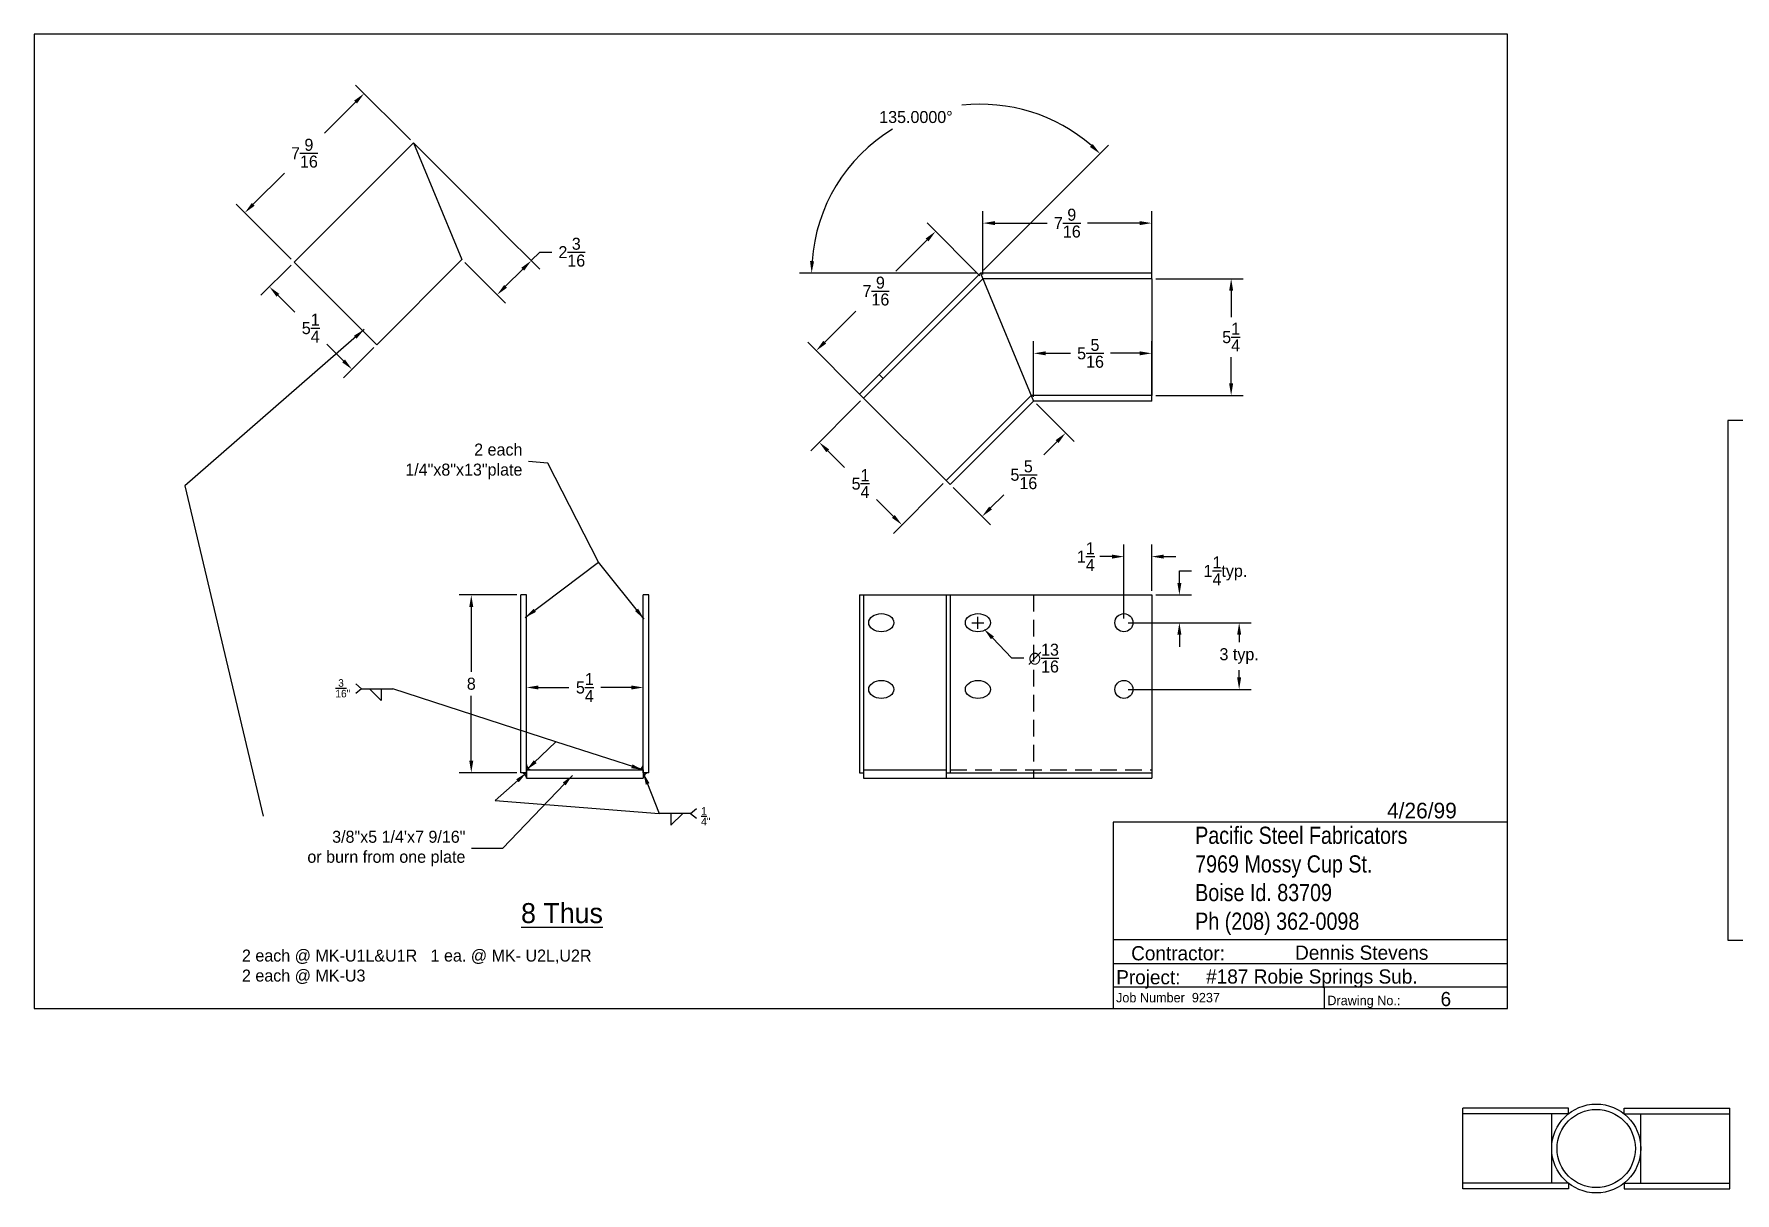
# Model space of a CAD drawing. Extents: x 252 to 458, y -85 to 309.
# Drawn here: x 255.3 to 331.8, y -13.6 to 38.6 of the extents above; entities that cross this region are included whole.
import ezdxf

# ---------------------------------------------------------------- set-up
doc = ezdxf.new("R2010")
doc.units = 0
doc.header["$MEASUREMENT"] = 0
doc.linetypes.add('HIDDEN', pattern=[0.375, 0.25, -0.125])
doc.layers.get('0').update_dxf_attribs({"linetype": 'CONTINUOUS'})
doc.layers.get('DEFPOINTS').update_dxf_attribs({"linetype": 'CONTINUOUS'})
doc.dimstyles.get("Standard").update_dxf_attribs({"dimscale": 12, "dimtxt": 0.18, "dimasz": 0.18, "dimexe": 0.18, "dimexo": 0.0625, "dimgap": 0.09, "dimtad": 0, "dimtih": 1, "dimtoh": 1, "dimdec": 4, "dimzin": 0, "dimdsep": 46, "dimlunit": 5, "dimtxsty": 'Standard', "dimcen": 0.09, "dimadec": 0, "dimazin": 0, "dimtfac": 1, "dimtdec": 4, "dimtofl": 0, "dimtmove": 0, "dimatfit": 3, "dimfxl": 1, "dimtolj": 1, "dimtzin": 0, "dimarcsym": 0})

# ---------------------------------------------------------------- blocks, each defined once
blk = doc.blocks.new('*D26')
at = {"color": 0, "lineweight": -2}
for p, q in [((277.477, 5.659), (277.477, 9.722)), ((278.017, 9.182), (279.382, 9.182)), ((282.187, 9.182), (280.822, 9.182)), ((282.727, 5.659), (282.727, 9.722))]:
    blk.add_line(p, q, dxfattribs=at)
at = {"color": 0}
for points in [[(278.017, 9.272), (278.017, 9.092), (277.477, 9.182)], [(282.187, 9.272), (282.187, 9.092), (282.727, 9.182)]]:
    blk.add_solid(points, dxfattribs=at)
at = {"layer": 'DEFPOINTS', "color": 0}
for p in [(282.727, 9.182), (277.477, 5.472), (282.727, 5.472)]:
    blk.add_point(p, dxfattribs=at)
at = {"color": 0, "insert": (280.102, 9.182), "char_height": 0.54, "attachment_point": 5}
blk.add_mtext('\\A1;5{\\H1.000000x;\\S1/4;}', dxfattribs=at)
blk = doc.blocks.new('FILLET_WELD_RIGHT')
for p, q in [((20, 0), (0, 0)), ((7.5, -7.5), (15, 0)), ((7.5, 0), (7.5, -7.5)), ((20, 0), (23.75, 3.125)), ((20, 0), (23.75, -3.125))]:
    blk.add_line(p, q)
blk = doc.blocks.new('*D27')
at = {"color": 0, "lineweight": -2}
for p, q in [((277.039, 13.347), (274.456, 13.347)), ((274.996, 12.807), (274.996, 9.887)), ((274.996, 5.887), (274.996, 8.807)), ((277.039, 5.347), (274.456, 5.347))]:
    blk.add_line(p, q, dxfattribs=at)
at = {"color": 0}
for points in [[(274.906, 12.807), (275.086, 12.807), (274.996, 13.347)], [(274.906, 5.887), (275.086, 5.887), (274.996, 5.347)]]:
    blk.add_solid(points, dxfattribs=at)
at = {"layer": 'DEFPOINTS', "color": 0}
for p in [(277.227, 13.347), (274.996, 5.347), (277.227, 5.347)]:
    blk.add_point(p, dxfattribs=at)
at = {"color": 0, "insert": (274.996, 9.347), "char_height": 0.54, "attachment_point": 5}
blk.add_mtext('\\A1;8', dxfattribs=at)
blk = doc.blocks.new('*D28')
at = {"color": 0, "lineweight": -2}
for p, q in [((297.77, 11.827), (297.77, 12.367)), ((297.5, 12.097), (298.04, 12.097)), ((299.291, 10.504), (298.424, 11.412)), ((299.831, 10.504), (299.291, 10.504))]:
    blk.add_line(p, q, dxfattribs=at)
at = {"color": 0}
blk.add_solid([(298.489, 11.474), (298.359, 11.35), (298.051, 11.803)], dxfattribs=at)
at = {"layer": 'DEFPOINTS', "color": 0}
for p in [(297.49, 12.39), (298.051, 11.803)]:
    blk.add_point(p, dxfattribs=at)
at = {"color": 0, "insert": (300.731, 10.504), "char_height": 0.54, "attachment_point": 5}
blk.add_mtext('\\A1;∅{\\H1.000000x;\\S13/16;}', dxfattribs=at)
blk = doc.blocks.new('*D29')
at = {"color": 0, "lineweight": -2}
for p, q in [((297.864, 27.698), (295.486, 30.076)), ((295.486, 29.312), (294.086, 27.911)), ((290.885, 24.711), (292.286, 26.111)), ((292.499, 22.333), (290.121, 24.711))]:
    blk.add_line(p, q, dxfattribs=at)
at = {"color": 0}
for points in [[(295.423, 29.376), (295.55, 29.248), (295.868, 29.694)], [(290.821, 24.774), (290.949, 24.647), (290.503, 24.329)]]:
    blk.add_solid(points, dxfattribs=at)
at = {"layer": 'DEFPOINTS', "color": 0}
for p in [(297.996, 27.566), (290.503, 24.329), (292.631, 22.201)]:
    blk.add_point(p, dxfattribs=at)
at = {"color": 0, "insert": (293.186, 27.011), "char_height": 0.54, "attachment_point": 5}
blk.add_mtext('\\A1;7{\\H1.000000x;\\S9/16;}', dxfattribs=at)
blk = doc.blocks.new('*D30')
at = {"color": 0, "lineweight": -2}
for p, q in [((297.996, 27.753), (297.996, 30.607)), ((305.583, 27.753), (305.583, 30.607)), ((298.536, 30.067), (300.89, 30.067)), ((305.043, 30.067), (302.69, 30.067))]:
    blk.add_line(p, q, dxfattribs=at)
at = {"color": 0}
for points in [[(298.536, 30.157), (298.536, 29.977), (297.996, 30.067)], [(305.043, 30.157), (305.043, 29.977), (305.583, 30.067)]]:
    blk.add_solid(points, dxfattribs=at)
at = {"layer": 'DEFPOINTS', "color": 0}
for p in [(305.583, 30.067), (297.996, 27.566), (305.583, 27.566)]:
    blk.add_point(p, dxfattribs=at)
at = {"color": 0, "insert": (301.79, 30.067), "char_height": 0.54, "attachment_point": 5}
blk.add_mtext('\\A1;7{\\H1.000000x;\\S9/16;}', dxfattribs=at)
blk = doc.blocks.new('*D31')
at = {"color": 0, "lineweight": -2}
for p, q in [((300.274, 22.253), (300.274, 24.751)), ((305.583, 22.253), (305.583, 24.751)), ((300.814, 24.211), (301.933, 24.211)), ((305.043, 24.211), (303.733, 24.211))]:
    blk.add_line(p, q, dxfattribs=at)
at = {"color": 0}
for points in [[(300.814, 24.301), (300.814, 24.121), (300.274, 24.211)], [(305.043, 24.301), (305.043, 24.121), (305.583, 24.211)]]:
    blk.add_solid(points, dxfattribs=at)
at = {"layer": 'DEFPOINTS', "color": 0}
for p in [(300.274, 24.211), (300.274, 22.066), (305.583, 22.066)]:
    blk.add_point(p, dxfattribs=at)
at = {"color": 0, "insert": (302.833, 24.211), "char_height": 0.54, "attachment_point": 5}
blk.add_mtext('\\A1;5{\\H1.000000x;\\S5/16;}', dxfattribs=at)
blk = doc.blocks.new('*D32')
at = {"color": 0, "lineweight": -2}
for p, q in [((300.407, 21.933), (302.095, 20.245)), ((301.331, 20.245), (300.736, 19.65)), ((296.653, 18.179), (298.341, 16.491)), ((298.341, 17.255), (298.936, 17.85))]:
    blk.add_line(p, q, dxfattribs=at)
at = {"color": 0}
for points in [[(301.268, 20.309), (301.395, 20.181), (301.713, 20.627)], [(298.277, 17.318), (298.405, 17.191), (297.959, 16.873)]]:
    blk.add_solid(points, dxfattribs=at)
at = {"layer": 'DEFPOINTS', "color": 0}
for p in [(300.274, 22.066), (301.713, 20.627), (296.52, 18.312)]:
    blk.add_point(p, dxfattribs=at)
at = {"color": 0, "insert": (299.836, 18.75), "char_height": 0.54, "attachment_point": 5}
blk.add_mtext('\\A1;5{\\H1.000000x;\\S5/16;}', dxfattribs=at)
blk = doc.blocks.new('*D33')
at = {"color": 0, "lineweight": -2}
for p, q in [((292.499, 22.068), (290.257, 19.827)), ((291.021, 19.827), (291.775, 19.073)), ((296.211, 18.356), (293.97, 16.115)), ((293.97, 16.878), (293.215, 17.633))]:
    blk.add_line(p, q, dxfattribs=at)
at = {"color": 0}
for points in [[(291.085, 19.891), (290.957, 19.763), (290.639, 20.209)], [(294.033, 16.942), (293.906, 16.815), (294.352, 16.497)]]:
    blk.add_solid(points, dxfattribs=at)
at = {"layer": 'DEFPOINTS', "color": 0}
for p in [(292.631, 22.201), (296.343, 18.488), (294.352, 16.497)]:
    blk.add_point(p, dxfattribs=at)
at = {"color": 0, "insert": (292.495, 18.353), "char_height": 0.54, "attachment_point": 5}
blk.add_mtext('\\A1;5{\\H1.000000x;\\S1/4;}', dxfattribs=at)
blk = doc.blocks.new('*D34')
at = {"color": 0, "lineweight": -2}
for p, q in [((305.771, 27.566), (309.695, 27.566)), ((309.155, 27.026), (309.155, 25.841)), ((309.155, 22.856), (309.155, 24.041)), ((305.771, 22.316), (309.695, 22.316))]:
    blk.add_line(p, q, dxfattribs=at)
at = {"color": 0}
for points in [[(309.065, 27.026), (309.245, 27.026), (309.155, 27.566)], [(309.065, 22.856), (309.245, 22.856), (309.155, 22.316)]]:
    blk.add_solid(points, dxfattribs=at)
at = {"layer": 'DEFPOINTS', "color": 0}
for p in [(305.583, 27.566), (305.583, 22.316), (309.155, 22.316)]:
    blk.add_point(p, dxfattribs=at)
at = {"color": 0, "insert": (309.155, 24.941), "char_height": 0.54, "attachment_point": 5}
blk.add_mtext('\\A1;5{\\H1.000000x;\\S1/4;}', dxfattribs=at)
blk = doc.blocks.new('*D35')
at = {"color": 0, "lineweight": -2}
for p, q in [((304.333, 12.284), (304.333, 15.608)), ((305.583, 13.534), (305.583, 15.608)), ((303.793, 15.068), (303.253, 15.068)), ((306.123, 15.068), (306.663, 15.068))]:
    blk.add_line(p, q, dxfattribs=at)
at = {"color": 0}
for points in [[(303.793, 15.158), (303.793, 14.978), (304.333, 15.068)], [(306.123, 15.158), (306.123, 14.978), (305.583, 15.068)]]:
    blk.add_solid(points, dxfattribs=at)
at = {"layer": 'DEFPOINTS', "color": 0}
for p in [(304.333, 15.068), (305.583, 13.347), (304.333, 12.097)]:
    blk.add_point(p, dxfattribs=at)
at = {"color": 0, "insert": (302.623, 15.068), "char_height": 0.54, "attachment_point": 5}
blk.add_mtext('\\A1;1{\\H1.000000x;\\S1/4;}', dxfattribs=at)
blk = doc.blocks.new('*D36')
at = {"color": 0, "lineweight": -2}
for p, q in [((306.828, 13.887), (306.828, 14.427)), ((306.828, 14.427), (307.368, 14.427)), ((305.771, 13.347), (307.368, 13.347)), ((304.521, 12.097), (307.368, 12.097)), ((306.828, 11.557), (306.828, 11.017))]:
    blk.add_line(p, q, dxfattribs=at)
at = {"color": 0}
for points in [[(306.738, 13.887), (306.918, 13.887), (306.828, 13.347)], [(306.738, 11.557), (306.918, 11.557), (306.828, 12.097)]]:
    blk.add_solid(points, dxfattribs=at)
at = {"layer": 'DEFPOINTS', "color": 0}
for p in [(305.583, 13.347), (306.828, 13.347), (304.333, 12.097)]:
    blk.add_point(p, dxfattribs=at)
at = {"color": 0, "insert": (308.898, 14.427), "char_height": 0.54, "attachment_point": 5}
blk.add_mtext('\\A1;1{\\H1.000000x;\\S1/4;}typ.', dxfattribs=at)
blk = doc.blocks.new('*D37')
at = {"color": 0, "lineweight": -2}
for p, q in [((304.521, 12.097), (310.054, 12.097)), ((309.514, 11.557), (309.514, 11.227)), ((309.514, 9.637), (309.514, 9.967)), ((304.521, 9.097), (310.054, 9.097))]:
    blk.add_line(p, q, dxfattribs=at)
at = {"color": 0}
for points in [[(309.424, 11.557), (309.604, 11.557), (309.514, 12.097)], [(309.424, 9.637), (309.604, 9.637), (309.514, 9.097)]]:
    blk.add_solid(points, dxfattribs=at)
at = {"layer": 'DEFPOINTS', "color": 0}
for p in [(304.333, 12.097), (304.333, 9.097), (309.514, 9.097)]:
    blk.add_point(p, dxfattribs=at)
at = {"color": 0, "insert": (309.514, 10.597), "char_height": 0.54, "attachment_point": 5}
blk.add_mtext('\\A1;3 typ.', dxfattribs=at)
blk = doc.blocks.new('*D38')
at = {"color": 0, "lineweight": -2}
for p, q in [((272.265, 33.808), (269.796, 36.277)), ((269.796, 35.513), (268.396, 34.112)), ((265.195, 30.912), (266.596, 32.312)), ((266.9, 28.443), (264.431, 30.912))]:
    blk.add_line(p, q, dxfattribs=at)
at = {"color": 0}
for points in [[(269.733, 35.577), (269.86, 35.449), (270.178, 35.895)], [(265.131, 30.975), (265.259, 30.848), (264.813, 30.53)]]:
    blk.add_solid(points, dxfattribs=at)
at = {"layer": 'DEFPOINTS', "color": 0}
for p in [(272.397, 33.676), (264.813, 30.53), (267.032, 28.31)]:
    blk.add_point(p, dxfattribs=at)
at = {"color": 0, "insert": (267.496, 33.212), "char_height": 0.54, "attachment_point": 5}
blk.add_mtext('\\A1;7{\\H1.000000x;\\S9/16;}', dxfattribs=at)
blk = doc.blocks.new('*D39')
at = {"color": 0, "lineweight": -2}
for p, q in [((276.242, 29.831), (278.075, 27.998)), ((274.705, 28.293), (276.537, 26.46)), ((277.693, 28.38), (278.075, 28.761)), ((278.075, 28.761), (278.615, 28.761)), ((276.537, 27.224), (277.311, 27.998))]:
    blk.add_line(p, q, dxfattribs=at)
at = {"color": 0}
for points in [[(277.248, 28.061), (277.375, 27.934), (277.693, 28.38)], [(276.474, 27.287), (276.601, 27.16), (276.156, 26.842)]]:
    blk.add_solid(points, dxfattribs=at)
at = {"layer": 'DEFPOINTS', "color": 0}
for p in [(276.11, 29.963), (274.572, 28.426), (277.693, 28.38)]:
    blk.add_point(p, dxfattribs=at)
at = {"color": 0, "insert": (279.515, 28.761), "char_height": 0.54, "attachment_point": 5}
blk.add_mtext('\\A1;2{\\H1.000000x;\\S3/16;}', dxfattribs=at)
blk = doc.blocks.new('*D40')
at = {"color": 0, "lineweight": -2}
for p, q in [((266.9, 28.178), (265.541, 26.819)), ((266.305, 26.819), (267.059, 26.065)), ((269.253, 23.871), (268.499, 24.625)), ((270.612, 24.466), (269.253, 23.107))]:
    blk.add_line(p, q, dxfattribs=at)
at = {"color": 0}
for points in [[(266.368, 26.883), (266.241, 26.756), (265.923, 27.201)], [(269.317, 23.934), (269.19, 23.807), (269.635, 23.489)]]:
    blk.add_solid(points, dxfattribs=at)
at = {"layer": 'DEFPOINTS', "color": 0}
for p in [(267.032, 28.31), (270.745, 24.598), (269.635, 23.489)]:
    blk.add_point(p, dxfattribs=at)
at = {"color": 0, "insert": (267.779, 25.345), "char_height": 0.54, "attachment_point": 5}
blk.add_mtext('\\A1;5{\\H1.000000x;\\S1/4;}', dxfattribs=at)
blk = doc.blocks.new('*D41')
at = {"color": 0, "lineweight": -2}
for p, q in [((298.025, 27.948), (303.647, 33.57)), ((297.705, 27.816), (289.755, 27.816))]:
    blk.add_line(p, q, dxfattribs=at)
for start, end in [(49.07305, 96.32893), (121.48178, 175.92695)]:
    blk.add_arc((297.893, 27.816), 7.598, start, end, dxfattribs=at)
at = {"color": 0}
for points in [[(302.931, 33.622), (302.809, 33.49), (303.265, 33.188)], [(290.404, 28.352), (290.224, 28.359), (290.295, 27.816)]]:
    blk.add_solid(points, dxfattribs=at)
at = {"layer": 'DEFPOINTS', "color": 0}
for p in [(297.893, 35.414), (297.893, 27.816), (297.893, 27.816), (305.583, 27.816), (292.454, 22.377)]:
    blk.add_point(p, dxfattribs=at)
at = {"color": 0, "insert": (294.985, 34.835), "char_height": 0.54, "attachment_point": 5}
blk.add_mtext('\\A1;135.0000°', dxfattribs=at)

msp = doc.modelspace()

# ---------------------------------------------------------------- linework, layer by layer
for p, q in [((272.39736, 33.67551), (267.03232, 28.31048)), ((272.39736, 33.67551), (274.57198, 28.42551)), ((272.39736, 33.67551), (276.24225, 29.83062)), ((267.03232, 28.31048), (270.74463, 24.59816)), ((274.57198, 28.42551), (270.74463, 24.59816)), ((297.89262, 27.81575), (292.45436, 22.37749)), ((297.99618, 27.56575), (292.63114, 22.20071)), ((305.58349, 27.81575), (297.89262, 27.81575)), ((297.89262, 27.81575), (300.27435, 22.06575)), ((305.58349, 27.56575), (297.99618, 27.56575)), ((305.58349, 27.56575), (305.58349, 27.81575)), ((305.58349, 27.56575), (305.58349, 22.31575)), ((293.33825, 23.26137), (293.51502, 23.08459)), ((292.45436, 22.37749), (292.63114, 22.20071)), ((292.63114, 22.20071), (296.34345, 18.4884)), ((300.1708, 22.31575), (296.34345, 18.4884)), ((305.58349, 22.31575), (300.1708, 22.31575)), ((305.58349, 22.06575), (305.58349, 22.31575)), ((300.27435, 22.06575), (296.52023, 18.31162)), ((305.58349, 22.06575), (300.27435, 22.06575)), ((296.34345, 18.4884), (296.52023, 18.31162)), ((277.47697, 13.34651), (277.22697, 13.34651)), ((277.22697, 5.34651), (277.22697, 13.34651)), ((277.47697, 5.34651), (277.47697, 13.34651)), ((282.97697, 13.34651), (282.72697, 13.34651)), ((282.72697, 5.34651), (282.72697, 13.34651)), ((282.97697, 5.34651), (282.97697, 13.34651)), ((292.45436, 13.34651), (305.58349, 13.34651)), ((292.45436, 13.34651), (292.45436, 5.34651)), ((292.63114, 13.34651), (292.63114, 5.09651)), ((296.34345, 13.34651), (296.34345, 5.09651)), ((296.52023, 13.34651), (296.52023, 5.34651)), ((305.58349, 13.34651), (305.58349, 5.09651)), ((277.47697, 5.47151), (282.72697, 5.47151)), ((277.47697, 5.47151), (277.47697, 5.09651)), ((282.72697, 5.47151), (282.72697, 5.09651)), ((292.63114, 5.47151), (296.34345, 5.47151)), ((277.47697, 5.34651), (277.22697, 5.34651)), ((277.47697, 5.09651), (282.72697, 5.09651)), ((282.97697, 5.34651), (282.72697, 5.34651)), ((292.45436, 5.34651), (292.63114, 5.34651)), ((292.63114, 5.09651), (305.58349, 5.09651)), ((296.34345, 5.34651), (305.58349, 5.34651)), ((303.84903, -3.23386), (321.57988, -3.23386)), ((321.57988, -4.29601), (303.84903, -4.29601)), ((313.336, -4.29601), (313.336, -5.25609)), ((319.56727, -13.3652), (319.56727, -9.7402)), ((324.31884, -9.7402), (319.56727, -9.7402)), ((324.31884, -9.9902), (324.31884, -9.7402)), ((326.81571, -9.7402), (331.56727, -9.7402)), ((326.81571, -9.9902), (326.81571, -9.7402)), ((331.56727, -13.3652), (331.56727, -9.7402)), ((324.31884, -9.9902), (319.56727, -9.9902)), ((323.56727, -13.1152), (323.56727, -9.9902)), ((326.81571, -9.9902), (331.56727, -9.9902)), ((327.56727, -13.1152), (327.56727, -9.9902)), ((324.31884, -13.1152), (319.56727, -13.1152)), ((324.31884, -13.3652), (319.56727, -13.3652)), ((324.31884, -13.1152), (324.31884, -13.3652)), ((326.81571, -13.1152), (331.56727, -13.1152)), ((326.81571, -13.1152), (326.81571, -13.3652)), ((326.81571, -13.3652), (331.56727, -13.3652))]:
    msp.add_line(p, q)
at = {"linetype": 'HIDDEN', "ltscale": 3}
for p, q in [((300.27435, 13.34651), (300.27435, 5.09651)), ((296.52023, 5.47151), (305.58349, 5.47151))]:
    msp.add_line(p, q, dxfattribs=at)
for points in [[(255.33964, 38.57204), (255.33964, -5.25609), (321.57988, -5.25609), (321.57988, 38.57204)], [(331.47661, 21.19694), (331.47661, -2.17806), (366.80474, -2.17806), (366.80474, 21.19694)], [(321.57988, -5.25609), (321.57988, 3.12547), (303.84903, 3.12547), (303.84903, -5.25609)]]:
    msp.add_lwpolyline(points, close=True)
msp.add_lwpolyline([(321.57988, -2.1717), (303.84903, -2.1717)])
for centre, radius in [((304.33349, 12.09651), 0.40625), ((304.33349, 9.09651), 0.40625), ((325.56727, -11.5527), 2), ((325.56727, -11.5527), 1.76)]:
    msp.add_circle(centre, radius)
for centre, start, end in [((277.72697, 5.72151), 180, 270), ((282.47697, 5.72151), 270, 0), ((277.22697, 5.09651), 0, 90), ((282.97697, 5.09651), 90, 180)]:
    msp.add_arc(centre, 0.25, start, end)
for centre in [(293.42663, 12.09651), (297.77023, 12.09651), (293.42663, 9.09651), (297.77023, 9.09651)]:
    msp.add_ellipse(centre, major_axis=(0.56446, 0), ratio=0.71971421)
at = {"layer": 'DEFPOINTS', "color": 0, "linetype": 'ByBlock'}
for p in [(296.52023, 13.34651), (297.77023, 13.34651)]:
    msp.add_point(p, dxfattribs=at)

# ---------------------------------------------------------------- block references
at = {"yscale": 0.0703125, "zscale": 0.0703125}
for p, xscale in [((271.47011, 9.12757), -0.0703125), ((283.44482, 3.52165), 0.0703125)]:
    msp.add_blockref('FILLET_WELD_RIGHT', p, dxfattribs=dict(at, xscale=xscale))

# ---------------------------------------------------------------- texts
at = {"char_height": 0.54, "attachment_point": 6}
for s, insert in [('\\A1;2 each\\P1/4"x8"x13"plate', (277.2951, 19.34972)), ('3/8"x5 1/4\'x7 9/16"\\Por burn from one plate  ', (274.73186, 1.9373))]:
    msp.add_mtext(s, dxfattribs=dict(at, insert=insert))
for s, insert, char_height, width, attachment_point in [('\\S3/16;"', (268.88656, 9.5554), 0.3412, 1.5988, 1), ('4/26/99', (316.1617, 3.99956), 0.703125, 30.42825, 1), ('\\S1/4;"', (285.32994, 3.80133), 0.3412, 1.5988, 1), ('\\fTechnicLite|b0|i0|c2|p2;Pacific Steel Fabricators\\P7969 Mossy Cup St.\\PBoise Id. 83709\\PPh (208) 362-0098', (307.53759, 2.92085), 0.7724762, 14.8701668, 1), ('\\L8 Thus', (277.23368, -0.51474), 0.9, 16.2284, 1), (' 2 each @ MK-U1L&U1R   1 ea. @ MK- U2L,U2R\\P 2 each @ MK-U3  ', (264.48818, -2.60339), 0.54, 25.8717, 1), ('\\fBaskerville Old Face|b0|i0|c0|p18;Contractor:', (306.7684, -2.77459), 0.6372929, 9.6715565, 5), ('\\fBaskerville Old Face|b0|i0|c0|p18;Dennis Stevens', (312.0285, -2.42279), 0.6397069, 13.409625, 1), ('\\fBaskerville Old Face|b0|i0|c0|p18;Project:', (303.98793, -3.52945), 0.6372929, 24.5381892, 1), ('\\fBaskerville Old Face|b0|i0|c0|p18;#187 Robie Springs Sub.', (308.02832, -3.49476), 0.6397069, 13.409625, 1), ('\\fBaskerville Old Face|b0|i0|c0|p18;Job Number  9237', (303.98029, -4.55412), 0.4245117, 11.6838281, 1), ('\\fBaskervilleT|b0|i0|c0|p18;6', (318.56869, -4.50988), 0.6372929, 6.4815581, 1), ('\\fBaskerville Old Face|b0|i0|c0|p18;Drawing No.:', (313.47992, -4.68105), 0.4248619, 6.3712354, 1)]:
    msp.add_mtext(s, dxfattribs=dict(insert=insert, char_height=char_height, width=width, attachment_point=attachment_point))

# ---------------------------------------------------------------- dimensions: what is measured, and where the dimension line sits
for p1, p2, distance, picture, middle in [((272.39736, 33.67551), (267.03232, 28.31048), -3.13844, '*D38', (267.49563, 33.2122)), ((297.99618, 27.56575), (305.58349, 27.56575), 2.50164, '*D30', (301.78983, 30.06739)), ((274.57198, 28.42551), (276.10967, 29.9632), -2.23964, '*D39', (279.51517, 28.76138)), ((297.99618, 27.56575), (292.63114, 22.20071), -3.00959, '*D29', (293.18555, 27.01133)), ((267.03232, 28.31048), (270.74463, 24.59816), -1.56898, '*D40', (267.77904, 25.34488)), ((305.58349, 27.56575), (305.58349, 22.31575), 3.57141, '*D34', (309.1549, 24.94075)), ((292.63114, 22.20071), (296.34345, 18.4884), -2.81689, '*D33', (292.49545, 18.35271)), ((296.52023, 18.31162), (300.27435, 22.06575), -2.03478, '*D32', (299.8361, 18.74988))]:
    dim = msp.add_aligned_dim(p1=p1, p2=p2, distance=distance, dimstyle='Standard', override={"dimscale": 3, "dimlunit": 5})
    dim.commit()
    dim.dimension.update_dxf_attribs({"geometry": picture, "text_midpoint": middle})
dim = msp.add_angular_dim_2l(base=(297.89262, 35.41355), line1=((297.89262, 27.81575), (292.45436, 22.37749)), line2=((305.58349, 27.81575), (297.89262, 27.81575)), dimstyle='Standard', override={"dimscale": 3, "dimadec": 4})
dim.commit()
dim.dimension.update_dxf_attribs({"geometry": '*D41', "text_midpoint": (294.98507, 34.8352)})
dim = msp.add_linear_dim(base=(300.27435, 24.2106), p1=(305.58349, 22.06575), p2=(300.27435, 22.06575), angle=180, dimstyle='Standard', override={"dimscale": 3, "dimlunit": 5})
dim.commit()
dim.dimension.update_dxf_attribs({"geometry": '*D31', "text_midpoint": (302.83259, 24.2106), "dimtype": 161})
dim = msp.add_linear_dim(base=(304.33349, 15.06813), p1=(305.58349, 13.34651), p2=(304.33349, 12.09651), dimstyle='Standard', override={"dimscale": 3, "dimlunit": 5})
dim.commit()
dim.dimension.update_dxf_attribs({"geometry": '*D35', "text_midpoint": (302.62349, 15.06813)})
dim = msp.add_linear_dim(base=(306.82782, 13.34651), p1=(304.33349, 12.09651), p2=(305.58349, 13.34651), angle=90, text='<>typ.', dimstyle='Standard', override={"dimscale": 3, "dimlunit": 5})
dim.commit()
dim.dimension.update_dxf_attribs({"geometry": '*D36', "text_midpoint": (308.89782, 14.42651)})
dim = msp.add_linear_dim(base=(274.99567, 5.34651), p1=(277.22697, 13.34651), p2=(277.22697, 5.34651), angle=90, dimstyle='Standard', override={"dimscale": 3, "dimlunit": 5})
dim.commit()
dim.dimension.update_dxf_attribs({"geometry": '*D27', "text_midpoint": (274.99567, 9.34651)})
dim = msp.add_diameter_dim_2p(p1=(297.48962, 12.39028), p2=(298.05084, 11.80275), dimstyle='Standard', override={"dimscale": 3, "dimlunit": 5})
dim.commit()
dim.dimension.update_dxf_attribs({"geometry": '*D28', "text_midpoint": (300.73126, 10.50417), "dimtype": 163})
dim = msp.add_linear_dim(base=(309.51435, 9.09651), p1=(304.33349, 12.09651), p2=(304.33349, 9.09651), angle=90, text='<> typ.', dimstyle='Standard', override={"dimscale": 3, "dimlunit": 5})
dim.commit()
dim.dimension.update_dxf_attribs({"geometry": '*D37', "text_midpoint": (309.51435, 10.59651), "dimtype": 160})
dim = msp.add_linear_dim(base=(282.72697, 9.18166), p1=(277.47697, 5.47151), p2=(282.72697, 5.47151), dimstyle='Standard', override={"dimscale": 3, "dimlunit": 5})
dim.commit()
dim.dimension.update_dxf_attribs({"geometry": '*D26', "text_midpoint": (280.10197, 9.18166), "dimtype": 160})

# ---------------------------------------------------------------- leaders
for points in [[(270.18465, 25.28824), (262.1191, 18.25287), (265.64068, 3.38782)], [(277.41863, 12.32622), (280.71422, 14.81371)], [(282.72697, 5.47151), (278.80421, 6.73467), (271.47011, 9.12757)], [(277.47697, 5.47151), (278.80421, 6.73467)], [(277.47697, 5.34651), (276.0634, 4.09467), (283.44482, 3.52165)], [(282.72697, 5.34651), (283.44482, 3.52165)]]:
    msp.add_leader(points, dimstyle='Standard', override={"dimscale": 3})
at = {"annotation_type": 0, "has_hookline": 1, "hookline_direction": 1}
for points, text_width in [([(282.76481, 12.25306), (280.71422, 14.81371), (278.44393, 19.27656), (277.5651, 19.34972)], 7.29), ([(279.54246, 5.22956), (276.39333, 1.9373), (275.00186, 1.9373)], 11.43)]:
    msp.add_leader(points, dimstyle='Standard', override={"dimscale": 3}, dxfattribs=dict(at, text_width=text_width))

doc.saveas('drawing.dxf')
